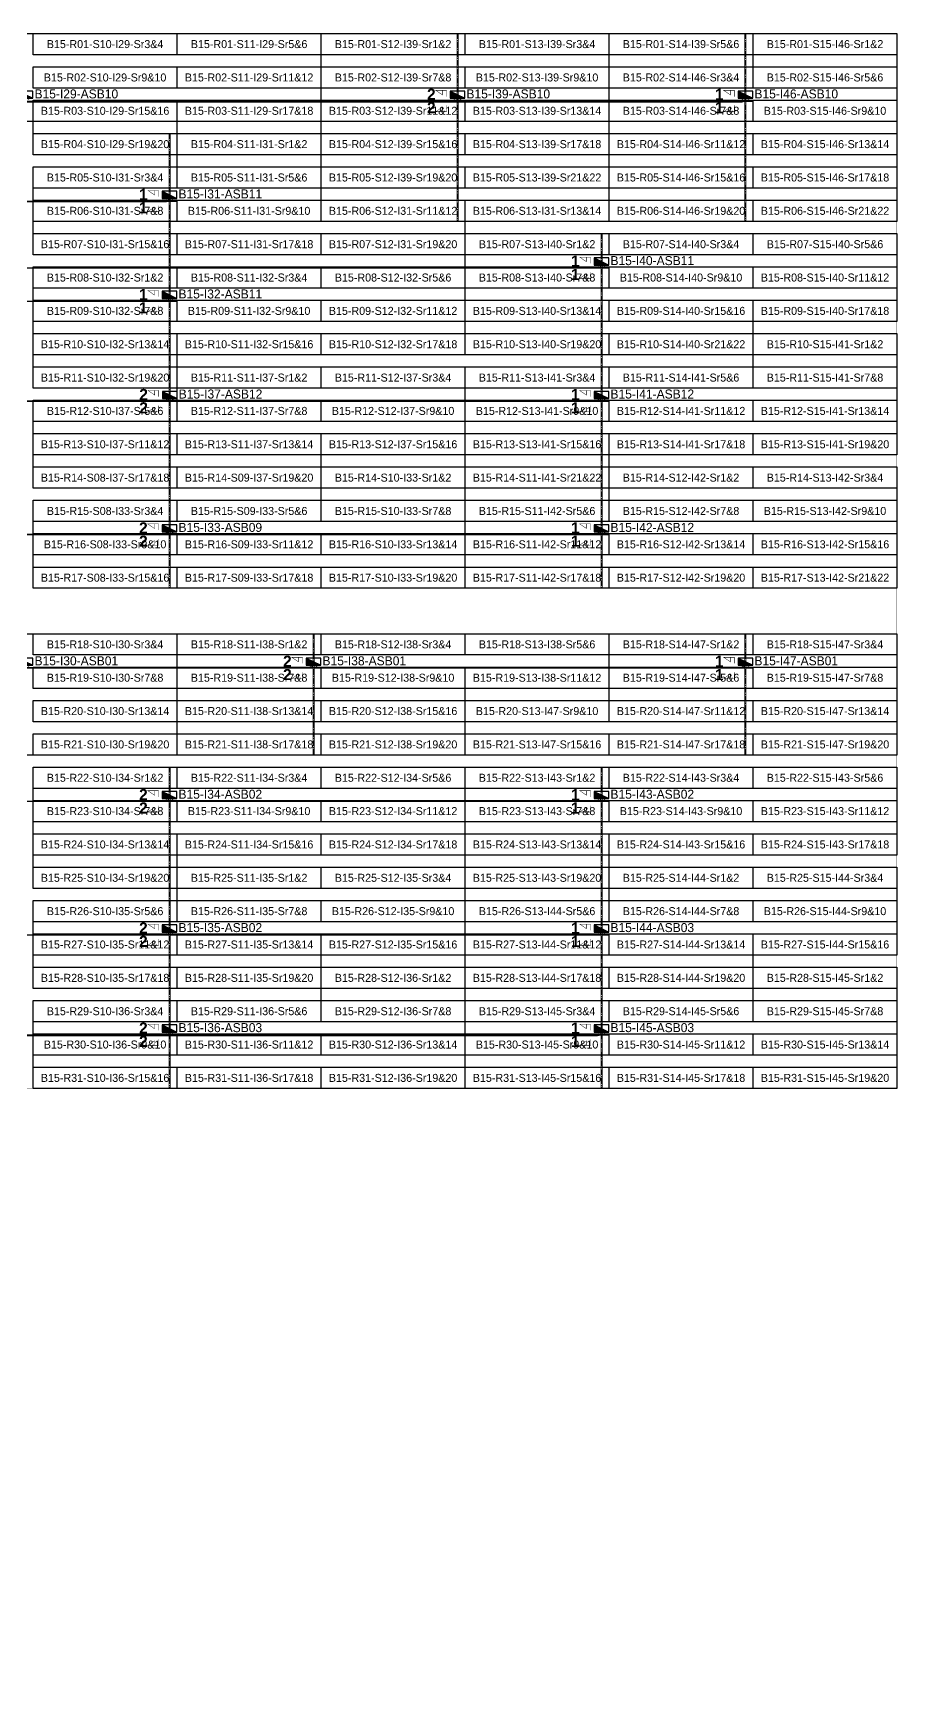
# Model space of a CAD drawing. Header units: metres. Extents: x 531263 to 531754, y 2674954 to 2675327.
# Drawn here: x 531559.8 to 531754.1, y 2674954.3 to 2675326.7 of the extents above; entities that cross this region are included whole.
import ezdxf
from ezdxf.enums import TextEntityAlignment as Align

# ---------------------------------------------------------------- set-up
doc = ezdxf.new("R2010")
doc.units = ezdxf.units.M
doc.header["$MEASUREMENT"] = 0
doc.linetypes.add('CENTER', pattern=[2, 1.25, -0.25, 0.25, -0.25])
doc.layers.add('Boundary-12.5 MW Block', color=6, linetype='Continuous', lineweight=9)
doc.layers.add('PILE', color=1, linetype='Continuous', lineweight=15)
for name, color, linetype in [('DC Trench BL-15', 114, 'Continuous'), ('E-Inverter Grouping', 2, 'Continuous'), ('Inverter Block-15', 7, 'Continuous'), ('LT Cable(AG) INV to LT Panel BL-15', 2, 'Continuous'), ('Messenger Wire Block-14 (Master Path)', 30, 'Continuous'), ('Messenger Wire Block-14 (MW Path)', 191, 'Continuous'), ('MMS Table Block-15', 8, 'Continuous'), ('Plan Line - DC', 40, 'Continuous'), ('Section Marking BL-15', 2, 'Continuous')]:
    doc.layers.add(name, color=color, linetype=linetype)
doc.styles.add('BoldTextStyle', font='arialbd.ttf')
doc.styles.get("Standard").update_dxf_attribs({"font": 'Adani Regular.ttf'})

# ---------------------------------------------------------------- blocks, each defined once
blk = doc.blocks.new('MMS Table (32.292 x 4.788)')
at = {"color": 0}
blk.add_lwpolyline([(0, -0.002), (0, 4.786), (32.292, 4.786), (32.292, -0.002)], close=True, dxfattribs=at)
at = {"color": 7}
blk.add_attdef('ID1', text='', height=1.8, dxfattribs=at).set_placement((16.146, 2.392), align=Align.MIDDLE_CENTER)
blk = doc.blocks.new('Inverter Block')
h = blk.add_hatch(color=0)
h.dxf.hatch_style = 1
h.paths.add_polyline_path([(-1.46, 2.27), (-1.46, 0.85), (1.46, 0.85)])
at = {"color": 0}
blk.add_lwpolyline([(1.46, 2.27), (-1.46, 2.27), (-1.46, 0.85), (1.46, 0.85)], close=True, dxfattribs=at)
blk.add_lwpolyline([(-1.46, 2.27), (1.46, 0.85)], dxfattribs=at)
at = {"layer": 'PILE'}
for centre in [(-0.61, 0.85), (0.61, 0.85)]:
    blk.add_circle(centre, 0.156, dxfattribs=at)
at = {"color": 7}
blk.add_attdef('ID', (-1.46, 3.01), '', height=1.8, dxfattribs=at)

msp = doc.modelspace()

# ---------------------------------------------------------------- linework, layer by layer
at = {"layer": 'Boundary-12.5 MW Block', "const_width": 0.05}
msp.add_lwpolyline([(531268.32, 2675326.58), (531754.1, 2675326.58), (531754.1, 2675089.29), (531328.1, 2675089.29), (531328.1, 2674954.29), (531263.42, 2674954.29), (531263.42, 2675086.58), (531268.32, 2675086.58)], close=True, dxfattribs=at)
at = {"layer": 'DC Trench BL-15', "color": 40, "const_width": 0.15}
for points in [[(531655.43, 2675326.58), (531655.13, 2675326.58), (531655.13, 2675284.29), (531655.43, 2675284.29)], [(531720.21, 2675326.58), (531719.91, 2675326.58), (531719.91, 2675284.29), (531720.21, 2675284.29)], [(531590.65, 2675304.08), (531590.35, 2675304.08), (531590.35, 2675201.79), (531590.65, 2675201.79)], [(531687.82, 2675281.58), (531687.52, 2675281.58), (531687.52, 2675201.79), (531687.82, 2675201.79)], [(531623.04, 2675191.58), (531622.74, 2675191.58), (531622.74, 2675164.29), (531623.04, 2675164.29)], [(531623.04, 2675191.58), (531622.74, 2675191.58), (531622.74, 2675164.29), (531623.04, 2675164.29)], [(531720.21, 2675191.58), (531719.91, 2675191.58), (531719.91, 2675164.29), (531720.21, 2675164.29)], [(531720.21, 2675191.58), (531719.91, 2675191.58), (531719.91, 2675164.29), (531720.21, 2675164.29)], [(531590.65, 2675161.58), (531590.35, 2675161.58), (531590.35, 2675089.29), (531590.65, 2675089.29)], [(531590.65, 2675161.58), (531590.35, 2675161.58), (531590.35, 2675089.29), (531590.65, 2675089.29)], [(531687.82, 2675161.58), (531687.52, 2675161.58), (531687.52, 2675089.29), (531687.82, 2675089.29)], [(531687.82, 2675161.58), (531687.52, 2675161.58), (531687.52, 2675089.29), (531687.82, 2675089.29)]]:
    msp.add_lwpolyline(points, close=True, dxfattribs=at)
at = {"layer": 'E-Inverter Grouping', "color": 3}
for points in [[(531624.53, 2675326.58), (531624.53, 2675306.79), (531592.14, 2675306.79), (531592.14, 2675299.29), (531559.84, 2675299.29), (531559.84, 2675306.79), (531527.45, 2675306.79), (531527.45, 2675326.58)], [(531624.53, 2675289.08), (531689.31, 2675289.08), (531689.31, 2675284.29), (531656.92, 2675284.29), (531656.92, 2675276.79), (531559.84, 2675276.79), (531559.84, 2675296.58), (531592.24, 2675296.58), (531592.24, 2675304.08), (531624.53, 2675304.08)], [(531656.92, 2675254.29), (531592.14, 2675254.29), (531592.14, 2675246.79), (531559.84, 2675246.79), (531559.84, 2675274.08), (531656.92, 2675274.08)], [(531656.92, 2675231.79), (531624.53, 2675231.79), (531624.53, 2675224.29), (531559.84, 2675224.29), (531559.84, 2675244.08), (531592.24, 2675244.08), (531592.24, 2675251.58), (531656.92, 2675251.58)], [(531656.92, 2675201.79), (531559.84, 2675201.79), (531559.84, 2675221.58), (531624.63, 2675221.58), (531624.63, 2675229.08), (531656.92, 2675229.08)], [(531592.14, 2675164.29), (531495.06, 2675164.29), (531495.06, 2675176.58), (531527.45, 2675176.58), (531527.45, 2675191.58), (531592.14, 2675191.58)], [(531689.31, 2675191.58), (531689.31, 2675179.29), (531656.92, 2675179.29), (531656.92, 2675164.29), (531592.24, 2675164.29), (531592.24, 2675191.58)], [(531754.1, 2675164.29), (531657.02, 2675164.29), (531657.02, 2675176.58), (531689.41, 2675176.58), (531689.41, 2675191.58), (531754.1, 2675191.58)], [(531656.92, 2675161.58), (531656.92, 2675141.79), (531592.14, 2675141.79), (531592.14, 2675134.29), (531559.84, 2675134.29), (531559.84, 2675161.58)], [(531754.1, 2675161.58), (531754.1, 2675141.79), (531689.31, 2675141.79), (531689.31, 2675134.29), (531657.02, 2675134.29), (531657.02, 2675161.58)], [(531656.92, 2675139.08), (531656.92, 2675119.29), (531624.53, 2675119.29), (531624.53, 2675111.79), (531559.84, 2675111.79), (531559.84, 2675131.58), (531592.24, 2675131.58), (531592.24, 2675139.08)], [(531754.1, 2675139.08), (531754.1, 2675119.29), (531721.7, 2675119.29), (531721.7, 2675111.79), (531657.02, 2675111.79), (531657.02, 2675131.58), (531689.41, 2675131.58), (531689.41, 2675139.08)], [(531656.92, 2675089.29), (531559.84, 2675089.29), (531559.84, 2675109.08), (531624.63, 2675109.08), (531624.63, 2675116.58), (531656.92, 2675116.58)], [(531754.1, 2675089.29), (531657.02, 2675089.29), (531657.02, 2675109.08), (531721.8, 2675109.08), (531721.8, 2675116.58), (531754.1, 2675116.58)]]:
    msp.add_lwpolyline(points, close=True, dxfattribs=at)
at = {"layer": 'E-Inverter Grouping'}
for points in [[(531721.7, 2675326.58), (531721.7, 2675321.79), (531689.31, 2675321.79), (531689.31, 2675291.79), (531624.63, 2675291.79), (531624.63, 2675326.58)], [(531754.1, 2675284.29), (531689.41, 2675284.29), (531689.41, 2675319.08), (531721.8, 2675319.08), (531721.8, 2675326.58), (531754.1, 2675326.58)], [(531754.1, 2675281.58), (531754.1, 2675261.79), (531721.7, 2675261.79), (531721.7, 2675254.29), (531657.02, 2675254.29), (531657.02, 2675281.58)], [(531721.8, 2675251.58), (531721.8, 2675259.08), (531754.1, 2675259.08), (531754.1, 2675231.79), (531689.31, 2675231.79), (531689.31, 2675224.29), (531657.02, 2675224.29), (531657.02, 2675251.58)], [(531754.1, 2675201.79), (531657.02, 2675201.79), (531657.02, 2675221.58), (531689.41, 2675221.58), (531689.41, 2675229.08), (531754.1, 2675229.08)]]:
    msp.add_lwpolyline(points, close=True, dxfattribs=at)
at = {"layer": 'LT Cable(AG) INV to LT Panel BL-15', "color": 5}
for points in [[(531490.75, 2675217.41), (531487.29, 2675217.41, -0.414214), (531486.39, 2675218.31), (531486.39, 2675221.4, 0.214019), (531486.09, 2675222.07), (531479.37, 2675228.05, -0.214019), (531479.07, 2675228.72), (531479.07, 2675230.36, -0.0289), (531479.08, 2675230.46), (531479.13, 2675230.94, 0.028904), (531479.14, 2675231.04), (531479.14, 2675310.33, -0.414218), (531480.04, 2675311.23), (531654.38, 2675311.23, 0.414214), (531655.28, 2675312.13), (531655.28, 2675312.69)], [(531490.75, 2675217.44), (531487.31, 2675217.44, -0.414214), (531486.41, 2675218.34), (531486.41, 2675221.41, 0.214019), (531486.11, 2675222.08), (531479.4, 2675228.06, -0.214019), (531479.1, 2675228.73), (531479.1, 2675230.35, -0.0289), (531479.1, 2675230.46), (531479.16, 2675230.94, 0.028904), (531479.16, 2675231.04), (531479.16, 2675310.3, -0.414218), (531480.06, 2675311.2), (531719.16, 2675311.2, 0.414214), (531720.06, 2675312.1), (531720.06, 2675312.69)], [(531488.81, 2675217.34), (531487.21, 2675217.34, -0.414214), (531486.31, 2675218.24), (531486.31, 2675221.37, 0.214019), (531486.01, 2675222.04), (531479.3, 2675228.02, -0.214019), (531479, 2675228.69), (531479, 2675230.36, -0.0289), (531479, 2675230.46), (531479.06, 2675230.94, 0.028904), (531479.06, 2675231.05), (531479.06, 2675287.9, -0.414218), (531479.96, 2675288.8), (531589.6, 2675288.8, 0.414214), (531590.5, 2675289.7), (531590.5, 2675290.19)], [(531488.81, 2675217.29), (531487.16, 2675217.29, -0.414214), (531486.26, 2675218.19), (531486.26, 2675221.34, 0.214019), (531485.96, 2675222.02), (531479.25, 2675227.99, -0.214019), (531478.95, 2675228.67), (531478.95, 2675230.36, -0.0289), (531478.95, 2675230.47), (531479.01, 2675230.95, 0.028904), (531479.01, 2675231.05), (531479.01, 2675272.95, -0.414218), (531479.91, 2675273.85), (531686.77, 2675273.85, 0.414214), (531687.67, 2675274.75), (531687.67, 2675275.19)], [(531488.81, 2675217.26), (531487.14, 2675217.26, -0.414214), (531486.24, 2675218.16), (531486.24, 2675221.33, 0.214019), (531485.94, 2675222), (531479.22, 2675227.98, -0.214019), (531478.92, 2675228.65), (531478.92, 2675230.36, -0.0289), (531478.93, 2675230.47), (531478.98, 2675230.95, 0.028904), (531478.99, 2675231.05), (531478.99, 2675265.48, -0.414218), (531479.89, 2675266.38), (531589.6, 2675266.38, 0.414214), (531590.5, 2675267.28), (531590.5, 2675267.69)], [(531486.74, 2675217.25, -0.309777), (531486.16, 2675218.09), (531486.16, 2675221.3, 0.214019), (531485.86, 2675221.97), (531479.15, 2675227.95, -0.214019), (531478.85, 2675228.62), (531478.85, 2675230.37, -0.0289), (531478.85, 2675230.47), (531478.91, 2675230.95, 0.028904), (531478.91, 2675231.06), (531478.91, 2675243.05, -0.414218), (531479.81, 2675243.95), (531589.65, 2675243.95, 0.414214), (531590.55, 2675244.85), (531590.55, 2675245.19)], [(531486.74, 2675217.28, -0.301586), (531486.19, 2675218.11), (531486.19, 2675221.31, 0.214019), (531485.89, 2675221.98), (531479.17, 2675227.96, -0.214019), (531478.87, 2675228.63), (531478.87, 2675230.37, -0.0289), (531478.88, 2675230.47), (531478.93, 2675230.95, 0.028904), (531478.94, 2675231.05), (531478.94, 2675243.03, -0.414218), (531479.84, 2675243.93), (531686.77, 2675243.93, 0.414214), (531687.67, 2675244.83), (531687.67, 2675245.19)], [(531486.74, 2675217.22, -0.317911), (531486.14, 2675218.06), (531486.14, 2675221.29, 0.214019), (531485.84, 2675221.96), (531479.12, 2675227.94, -0.214019), (531478.82, 2675228.61), (531478.82, 2675230.37, -0.0289), (531478.83, 2675230.47), (531478.88, 2675230.95, 0.028904), (531478.89, 2675231.06), (531478.89, 2675235.58, -0.414218), (531479.79, 2675236.48), (531542.8, 2675236.48, -0.414214), (531543.7, 2675235.58), (531543.7, 2675214.88, 0.414214), (531544.6, 2675213.98), (531686.77, 2675213.98, 0.414214), (531687.67, 2675214.88), (531687.67, 2675215.19)], [(531485.72, 2675214.77), (531484.1, 2675214.77, 0.078431), (531483.82, 2675214.72), (531482.95, 2675214.44, -0.078431), (531482.68, 2675214.4), (531479.54, 2675214.4, 0.414487), (531478.64, 2675213.5), (531478.66, 2675192.82, 0.083496), (531478.71, 2675192.53), (531478.81, 2675192.24, -0.083731), (531478.86, 2675191.94), (531478.86, 2675102.15, 0.414214), (531479.76, 2675101.25), (531686.77, 2675101.25, 0.414214), (531687.67, 2675102.15), (531687.67, 2675102.69)], [(531485.72, 2675214.74), (531484.11, 2675214.74, 0.078431), (531483.83, 2675214.7), (531482.96, 2675214.42, -0.078431), (531482.68, 2675214.37), (531479.56, 2675214.37, 0.414487), (531478.66, 2675213.47), (531478.68, 2675192.82, 0.083496), (531478.73, 2675192.53), (531478.83, 2675192.24, -0.083731), (531478.88, 2675191.95), (531478.88, 2675102.18, 0.414214), (531479.78, 2675101.28), (531589.6, 2675101.28, 0.414214), (531590.5, 2675102.18), (531590.5, 2675102.69)], [(531485.72, 2675214.69), (531484.11, 2675214.69, 0.078431), (531483.84, 2675214.65), (531482.97, 2675214.37, -0.078431), (531482.69, 2675214.32), (531479.61, 2675214.32, 0.414487), (531478.71, 2675213.42), (531478.73, 2675192.83, 0.083496), (531478.78, 2675192.54), (531478.88, 2675192.25, -0.083731), (531478.93, 2675191.95), (531478.93, 2675124.73, 0.414214), (531479.83, 2675123.83), (531686.77, 2675123.83, 0.414214), (531687.67, 2675124.73), (531687.67, 2675125.19)], [(531487.71, 2675214.67), (531484.12, 2675214.67, 0.078431), (531483.84, 2675214.62), (531482.97, 2675214.34, -0.078431), (531482.69, 2675214.3), (531479.64, 2675214.3, 0.414487), (531478.74, 2675213.4), (531478.76, 2675192.84, 0.083496), (531478.81, 2675192.54), (531478.91, 2675192.25, -0.083731), (531478.96, 2675191.96), (531478.96, 2675124.75, 0.414214), (531479.86, 2675123.85), (531589.6, 2675123.85, 0.414214), (531590.5, 2675124.75), (531590.5, 2675125.19)], [(531487.71, 2675214.62), (531484.13, 2675214.62, 0.078431), (531483.85, 2675214.57), (531482.98, 2675214.29, -0.078431), (531482.7, 2675214.25), (531479.69, 2675214.25, 0.414487), (531478.79, 2675213.35), (531478.81, 2675192.85, 0.083496), (531478.86, 2675192.55), (531478.96, 2675192.26, -0.083731), (531479.01, 2675191.97), (531479.01, 2675154.8, 0.414214), (531479.91, 2675153.9), (531686.77, 2675153.9, 0.414214), (531687.67, 2675154.8), (531687.67, 2675155.19)], [(531487.71, 2675214.59), (531484.13, 2675214.59, 0.078431), (531483.85, 2675214.55), (531482.98, 2675214.27, -0.078431), (531482.7, 2675214.22), (531479.71, 2675214.22, 0.414487), (531478.81, 2675213.32), (531478.83, 2675192.85, 0.083496), (531478.88, 2675192.56), (531478.98, 2675192.27, -0.083731), (531479.03, 2675191.97), (531479.03, 2675154.83, 0.414214), (531479.93, 2675153.93), (531589.6, 2675153.93, 0.414214), (531590.5, 2675154.83), (531590.5, 2675155.19)], [(531489.86, 2675214.54), (531484.14, 2675214.54, 0.078431), (531483.86, 2675214.5), (531482.99, 2675214.22, -0.078431), (531482.71, 2675214.17), (531479.76, 2675214.17, 0.414487), (531478.86, 2675213.27), (531478.88, 2675192.86, 0.083496), (531478.93, 2675192.56), (531479.03, 2675192.27, -0.083731), (531479.08, 2675191.98), (531479.08, 2675184.88, 0.414214), (531479.98, 2675183.98), (531719.16, 2675183.98, 0.414214), (531720.06, 2675184.88), (531720.06, 2675185.19)], [(531489.86, 2675214.52), (531484.14, 2675214.52, 0.078431), (531483.86, 2675214.47), (531482.99, 2675214.19, -0.078431), (531482.72, 2675214.15), (531479.79, 2675214.15, 0.414487), (531478.89, 2675213.25), (531478.91, 2675192.86, 0.083496), (531478.96, 2675192.57), (531479.06, 2675192.28, -0.083731), (531479.11, 2675191.98), (531479.11, 2675184.9, 0.414214), (531480.01, 2675184), (531621.99, 2675184, 0.414214), (531622.89, 2675184.9), (531622.89, 2675185.19)]]:
    msp.add_lwpolyline(points, format="xyb", dxfattribs=at)
at = {"layer": 'LT Cable(AG) INV to LT Panel BL-15'}
msp.add_lwpolyline([(531485.41, 2675216.85), (531486.01, 2675218.03, 0.118928), (531486.11, 2675218.44), (531486.11, 2675221.28, 0.214019), (531485.81, 2675221.95), (531479.1, 2675227.93, -0.214019), (531478.8, 2675228.6), (531478.8, 2675230.37, -0.0289), (531478.8, 2675230.48), (531478.86, 2675230.95, 0.028904), (531478.86, 2675231.06), (531478.86, 2675235.6, -0.414218), (531479.76, 2675236.5), (531542.82, 2675236.5, -0.414214), (531543.72, 2675235.6), (531543.72, 2675214.9, 0.414214), (531544.62, 2675214), (531589.6, 2675214, 0.414214), (531590.5, 2675214.9), (531590.5, 2675215.19)], format="xyb", dxfattribs=at)
at = {"layer": 'Messenger Wire Block-14 (Master Path)'}
for points in [[(531478.99, 2675311.38), (531721.7, 2675311.38)], [(531478.99, 2675288.88), (531592.14, 2675288.88)], [(531478.99, 2675273.88), (531689.31, 2675273.88)], [(531478.99, 2675266.38), (531592.14, 2675266.38)], [(531478.99, 2675243.88), (531689.31, 2675243.88)], [(531543.6, 2675213.88), (531689.31, 2675213.88)], [(531478.98, 2675183.88), (531721.7, 2675183.88)], [(531478.98, 2675153.88), (531689.31, 2675153.88)], [(531478.98, 2675123.88), (531689.31, 2675123.88)], [(531478.98, 2675101.38), (531689.31, 2675101.38)]]:
    msp.add_lwpolyline(points, dxfattribs=at)
at = {"layer": 'Messenger Wire Block-14 (MW Path)', "const_width": 0.1}
for points in [[(531478.99, 2675311.38), (531721.7, 2675311.38)], [(531478.99, 2675288.88), (531592.14, 2675288.88)], [(531478.99, 2675273.88), (531689.31, 2675273.88)], [(531478.99, 2675266.38), (531592.14, 2675266.38)], [(531478.99, 2675243.88), (531689.31, 2675243.88)], [(531543.6, 2675213.88), (531689.31, 2675213.88)], [(531478.98, 2675183.88), (531721.7, 2675183.88)], [(531478.98, 2675153.88), (531689.31, 2675153.88)], [(531478.98, 2675123.88), (531689.31, 2675123.88)], [(531478.98, 2675101.38), (531689.31, 2675101.38)]]:
    msp.add_lwpolyline(points, dxfattribs=at)
at = {"layer": 'Plan Line - DC', "color": 6, "linetype": 'CENTER'}
for points in [[(531655.28, 2675326.58), (531655.28, 2675284.29)], [(531720.06, 2675326.58), (531720.06, 2675284.29)], [(531590.5, 2675304.08), (531590.5, 2675201.79)], [(531687.67, 2675281.58), (531687.67, 2675201.79)], [(531622.89, 2675191.58), (531622.89, 2675164.29)], [(531720.06, 2675191.58), (531720.06, 2675164.29)], [(531590.5, 2675161.58), (531590.5, 2675089.29)], [(531687.67, 2675161.58), (531687.67, 2675089.29)]]:
    msp.add_lwpolyline(points, dxfattribs=at)
at = {"layer": 'Section Marking BL-15', "color": 94, "lineweight": 35, "true_color": 0x00a500, "const_width": 0.1}
for points in [[(531652.78, 2675312.38), (531652.78, 2675313.77), (531650.38, 2675313.77), (531651.86, 2675312.76), (531651.86, 2675313.77)], [(531717.56, 2675312.38), (531717.56, 2675313.77), (531715.16, 2675313.77), (531716.64, 2675312.76), (531716.64, 2675313.77)], [(531652.78, 2675310.38), (531652.78, 2675308.99), (531650.38, 2675308.99), (531651.86, 2675310), (531651.86, 2675308.99)], [(531717.56, 2675310.38), (531717.56, 2675308.99), (531715.16, 2675308.99), (531716.64, 2675310), (531716.64, 2675308.99)], [(531588, 2675289.88), (531588, 2675291.27), (531585.6, 2675291.27), (531587.08, 2675290.26), (531587.08, 2675291.27)], [(531588, 2675287.88), (531588, 2675286.49), (531585.6, 2675286.49), (531587.08, 2675287.5), (531587.08, 2675286.49)], [(531685.17, 2675274.88), (531685.17, 2675276.27), (531682.77, 2675276.27), (531684.25, 2675275.26), (531684.25, 2675276.27)], [(531685.17, 2675272.88), (531685.17, 2675271.49), (531682.77, 2675271.49), (531684.25, 2675272.5), (531684.25, 2675271.49)], [(531588, 2675267.38), (531588, 2675268.77), (531585.6, 2675268.77), (531587.08, 2675267.76), (531587.08, 2675268.77)], [(531588, 2675265.38), (531588, 2675263.99), (531585.6, 2675263.99), (531587.08, 2675265), (531587.08, 2675263.99)], [(531588.05, 2675244.88), (531588.05, 2675246.27), (531585.65, 2675246.27), (531587.13, 2675245.26), (531587.13, 2675246.27)], [(531588.05, 2675242.88), (531588.05, 2675241.49), (531585.65, 2675241.49), (531587.13, 2675242.5), (531587.13, 2675241.49)], [(531685.17, 2675244.88), (531685.17, 2675246.27), (531682.77, 2675246.27), (531684.25, 2675245.26), (531684.25, 2675246.27)], [(531685.17, 2675242.88), (531685.17, 2675241.49), (531682.77, 2675241.49), (531684.25, 2675242.5), (531684.25, 2675241.49)], [(531588, 2675214.88), (531588, 2675216.27), (531585.6, 2675216.27), (531587.08, 2675215.26), (531587.08, 2675216.27)], [(531588, 2675212.88), (531588, 2675211.49), (531585.6, 2675211.49), (531587.08, 2675212.5), (531587.08, 2675211.49)], [(531685.17, 2675214.88), (531685.17, 2675216.27), (531682.77, 2675216.27), (531684.25, 2675215.26), (531684.25, 2675216.27)], [(531685.17, 2675212.88), (531685.17, 2675211.49), (531682.77, 2675211.49), (531684.25, 2675212.5), (531684.25, 2675211.49)], [(531620.39, 2675184.88), (531620.39, 2675186.27), (531617.99, 2675186.27), (531619.47, 2675185.26), (531619.47, 2675186.27)], [(531717.56, 2675184.88), (531717.56, 2675186.27), (531715.16, 2675186.27), (531716.64, 2675185.26), (531716.64, 2675186.27)], [(531620.39, 2675182.88), (531620.39, 2675181.49), (531617.99, 2675181.49), (531619.47, 2675182.5), (531619.47, 2675181.49)], [(531717.56, 2675182.88), (531717.56, 2675181.49), (531715.16, 2675181.49), (531716.64, 2675182.5), (531716.64, 2675181.49)], [(531588, 2675154.88), (531588, 2675156.27), (531585.6, 2675156.27), (531587.08, 2675155.26), (531587.08, 2675156.27)], [(531685.17, 2675154.88), (531685.17, 2675156.27), (531682.77, 2675156.27), (531684.25, 2675155.26), (531684.25, 2675156.27)], [(531588, 2675152.88), (531588, 2675151.49), (531585.6, 2675151.49), (531587.08, 2675152.5), (531587.08, 2675151.49)], [(531685.17, 2675152.88), (531685.17, 2675151.49), (531682.77, 2675151.49), (531684.25, 2675152.5), (531684.25, 2675151.49)], [(531588, 2675124.88), (531588, 2675126.27), (531585.6, 2675126.27), (531587.08, 2675125.26), (531587.08, 2675126.27)], [(531685.17, 2675124.88), (531685.17, 2675126.27), (531682.77, 2675126.27), (531684.25, 2675125.26), (531684.25, 2675126.27)], [(531588, 2675122.88), (531588, 2675121.49), (531585.6, 2675121.49), (531587.08, 2675122.5), (531587.08, 2675121.49)], [(531685.17, 2675122.88), (531685.17, 2675121.49), (531682.77, 2675121.49), (531684.25, 2675122.5), (531684.25, 2675121.49)], [(531588, 2675102.38), (531588, 2675103.77), (531585.6, 2675103.77), (531587.08, 2675102.76), (531587.08, 2675103.77)], [(531685.17, 2675102.38), (531685.17, 2675103.77), (531682.77, 2675103.77), (531684.25, 2675102.76), (531684.25, 2675103.77)], [(531588, 2675100.38), (531588, 2675098.99), (531585.6, 2675098.99), (531587.08, 2675100), (531587.08, 2675098.99)], [(531685.17, 2675100.38), (531685.17, 2675098.99), (531682.77, 2675098.99), (531684.25, 2675100), (531684.25, 2675098.99)]]:
    msp.add_lwpolyline(points, dxfattribs=at)

# ---------------------------------------------------------------- block references
at = {"layer": 'Inverter Block-15'}
ref = msp.add_blockref('Inverter Block', (531558.1, 2675311.03), dxfattribs=dict(at, xscale=1.124999999976148, yscale=1.124999999976148, zscale=1.124999999976148))
ref.add_attrib('ID', 'B15-I29-ASB10', (531560.11, 2675311.97), dxfattribs={"layer": '0', "color": 7, "height": 2.025})
ref = msp.add_blockref('Inverter Block', (531655.28, 2675311.03), dxfattribs=dict(at, xscale=1.124999999976148, yscale=1.124999999976148, zscale=1.124999999976148))
ref.add_attrib('ID', 'B15-I39-ASB10', (531657.28, 2675311.97), dxfattribs={"layer": '0', "color": 7, "height": 2.025})
ref = msp.add_blockref('Inverter Block', (531720.06, 2675311.03), dxfattribs=dict(at, xscale=1.124999999976148, yscale=1.124999999976148, zscale=1.124999999976148))
ref.add_attrib('ID', 'B15-I46-ASB10', (531722.07, 2675311.97), dxfattribs={"layer": '0', "color": 7, "height": 2.025})
ref = msp.add_blockref('Inverter Block', (531590.5, 2675288.53), dxfattribs=dict(at, xscale=1.124999999976148, yscale=1.124999999976148, zscale=1.124999999976148))
ref.add_attrib('ID', 'B15-I31-ASB11', (531592.5, 2675289.47), dxfattribs={"layer": '0', "color": 7, "height": 2.025})
ref = msp.add_blockref('Inverter Block', (531687.67, 2675273.53), dxfattribs=dict(at, xscale=1.124999999976148, yscale=1.124999999976148, zscale=1.124999999976148))
ref.add_attrib('ID', 'B15-I40-ASB11', (531689.68, 2675274.47), dxfattribs={"layer": '0', "color": 7, "height": 2.025})
ref = msp.add_blockref('Inverter Block', (531590.5, 2675266.03), dxfattribs=dict(at, xscale=1.124999999976148, yscale=1.124999999976148, zscale=1.124999999976148))
ref.add_attrib('ID', 'B15-I32-ASB11', (531592.5, 2675266.97), dxfattribs={"layer": '0', "color": 7, "height": 2.025})
ref = msp.add_blockref('Inverter Block', (531590.55, 2675243.53), dxfattribs=dict(at, xscale=1.124999999976148, yscale=1.124999999976148, zscale=1.124999999976148))
ref.add_attrib('ID', 'B15-I37-ASB12', (531592.55, 2675244.47), dxfattribs={"layer": '0', "color": 7, "height": 2.025})
ref = msp.add_blockref('Inverter Block', (531687.67, 2675243.53), dxfattribs=dict(at, xscale=1.124999999976148, yscale=1.124999999976148, zscale=1.124999999976148))
ref.add_attrib('ID', 'B15-I41-ASB12', (531689.68, 2675244.47), dxfattribs={"layer": '0', "color": 7, "height": 2.025})
ref = msp.add_blockref('Inverter Block', (531590.5, 2675213.53), dxfattribs=dict(at, xscale=1.124999999976148, yscale=1.124999999976148, zscale=1.124999999976148))
ref.add_attrib('ID', 'B15-I33-ASB09', (531592.5, 2675214.47), dxfattribs={"layer": '0', "color": 7, "height": 2.025})
ref = msp.add_blockref('Inverter Block', (531687.67, 2675213.53), dxfattribs=dict(at, xscale=1.124999999976148, yscale=1.124999999976148, zscale=1.124999999976148))
ref.add_attrib('ID', 'B15-I42-ASB12', (531689.68, 2675214.47), dxfattribs={"layer": '0', "color": 7, "height": 2.025})
ref = msp.add_blockref('Inverter Block', (531558.1, 2675183.53), dxfattribs=dict(at, xscale=1.124999999976148, yscale=1.124999999976148, zscale=1.124999999976148))
ref.add_attrib('ID', 'B15-I30-ASB01', (531560.11, 2675184.47), dxfattribs={"layer": '0', "color": 7, "height": 2.025})
ref = msp.add_blockref('Inverter Block', (531622.89, 2675183.53), dxfattribs=dict(at, xscale=1.124999999976148, yscale=1.124999999976148, zscale=1.124999999976148))
ref.add_attrib('ID', 'B15-I38-ASB01', (531624.89, 2675184.47), dxfattribs={"layer": '0', "color": 7, "height": 2.025})
ref = msp.add_blockref('Inverter Block', (531720.06, 2675183.53), dxfattribs=dict(at, xscale=1.124999999976148, yscale=1.124999999976148, zscale=1.124999999976148))
ref.add_attrib('ID', 'B15-I47-ASB01', (531722.07, 2675184.47), dxfattribs={"layer": '0', "color": 7, "height": 2.025})
ref = msp.add_blockref('Inverter Block', (531590.5, 2675153.53), dxfattribs=dict(at, xscale=1.124999999976148, yscale=1.124999999976148, zscale=1.124999999976148))
ref.add_attrib('ID', 'B15-I34-ASB02', (531592.5, 2675154.47), dxfattribs={"layer": '0', "color": 7, "height": 2.025})
ref = msp.add_blockref('Inverter Block', (531687.67, 2675153.53), dxfattribs=dict(at, xscale=1.124999999976148, yscale=1.124999999976148, zscale=1.124999999976148))
ref.add_attrib('ID', 'B15-I43-ASB02', (531689.68, 2675154.47), dxfattribs={"layer": '0', "color": 7, "height": 2.025})
ref = msp.add_blockref('Inverter Block', (531590.5, 2675123.53), dxfattribs=dict(at, xscale=1.124999999976148, yscale=1.124999999976148, zscale=1.124999999976148))
ref.add_attrib('ID', 'B15-I35-ASB02', (531592.5, 2675124.47), dxfattribs={"layer": '0', "color": 7, "height": 2.025})
ref = msp.add_blockref('Inverter Block', (531687.67, 2675123.53), dxfattribs=dict(at, xscale=1.124999999976148, yscale=1.124999999976148, zscale=1.124999999976148))
ref.add_attrib('ID', 'B15-I44-ASB03', (531689.68, 2675124.47), dxfattribs={"layer": '0', "color": 7, "height": 2.025})
ref = msp.add_blockref('Inverter Block', (531590.5, 2675101.03), dxfattribs=dict(at, xscale=1.124999999976148, yscale=1.124999999976148, zscale=1.124999999976148))
ref.add_attrib('ID', 'B15-I36-ASB03', (531592.5, 2675101.97), dxfattribs={"layer": '0', "color": 7, "height": 2.025})
ref = msp.add_blockref('Inverter Block', (531687.67, 2675101.03), dxfattribs=dict(at, xscale=1.124999999976148, yscale=1.124999999976148, zscale=1.124999999976148))
ref.add_attrib('ID', 'B15-I45-ASB03', (531689.68, 2675101.97), dxfattribs={"layer": '0', "color": 7, "height": 2.025})
at = {"layer": 'MMS Table Block-15'}
for p, values in [((531559.84, 2675321.79), {'ID1': 'B15-R01-S10-I29-Sr3&4'}), ((531592.24, 2675321.79), {'ID1': 'B15-R01-S11-I29-Sr5&6'}), ((531624.63, 2675321.79), {'ID1': 'B15-R01-S12-I39-Sr1&2'}), ((531657.02, 2675321.79), {'ID1': 'B15-R01-S13-I39-Sr3&4'}), ((531689.41, 2675321.79), {'ID1': 'B15-R01-S14-I39-Sr5&6'}), ((531721.8, 2675321.79), {'ID1': 'B15-R01-S15-I46-Sr1&2'}), ((531559.84, 2675314.29), {'ID1': 'B15-R02-S10-I29-Sr9&10'}), ((531592.24, 2675314.29), {'ID1': 'B15-R02-S11-I29-Sr11&12'}), ((531624.63, 2675314.29), {'ID1': 'B15-R02-S12-I39-Sr7&8'}), ((531657.02, 2675314.29), {'ID1': 'B15-R02-S13-I39-Sr9&10'}), ((531689.41, 2675314.29), {'ID1': 'B15-R02-S14-I46-Sr3&4'}), ((531721.8, 2675314.29), {'ID1': 'B15-R02-S15-I46-Sr5&6'}), ((531559.84, 2675306.79), {'ID1': 'B15-R03-S10-I29-Sr15&16'}), ((531592.24, 2675306.79), {'ID1': 'B15-R03-S11-I29-Sr17&18'}), ((531624.63, 2675306.79), {'ID1': 'B15-R03-S12-I39-Sr11&12'}), ((531657.02, 2675306.79), {'ID1': 'B15-R03-S13-I39-Sr13&14'}), ((531689.41, 2675306.79), {'ID1': 'B15-R03-S14-I46-Sr7&8'}), ((531721.8, 2675306.79), {'ID1': 'B15-R03-S15-I46-Sr9&10'}), ((531559.84, 2675299.29), {'ID1': 'B15-R04-S10-I29-Sr19&20'}), ((531592.24, 2675299.29), {'ID1': 'B15-R04-S11-I31-Sr1&2'}), ((531624.63, 2675299.29), {'ID1': 'B15-R04-S12-I39-Sr15&16'}), ((531657.02, 2675299.29), {'ID1': 'B15-R04-S13-I39-Sr17&18'}), ((531689.41, 2675299.29), {'ID1': 'B15-R04-S14-I46-Sr11&12'}), ((531721.8, 2675299.29), {'ID1': 'B15-R04-S15-I46-Sr13&14'}), ((531559.84, 2675291.79), {'ID1': 'B15-R05-S10-I31-Sr3&4'}), ((531592.24, 2675291.79), {'ID1': 'B15-R05-S11-I31-Sr5&6'}), ((531624.63, 2675291.79), {'ID1': 'B15-R05-S12-I39-Sr19&20'}), ((531657.02, 2675291.79), {'ID1': 'B15-R05-S13-I39-Sr21&22'}), ((531689.41, 2675291.79), {'ID1': 'B15-R05-S14-I46-Sr15&16'}), ((531721.8, 2675291.79), {'ID1': 'B15-R05-S15-I46-Sr17&18'}), ((531559.84, 2675284.29), {'ID1': 'B15-R06-S10-I31-Sr7&8'}), ((531592.24, 2675284.29), {'ID1': 'B15-R06-S11-I31-Sr9&10'}), ((531624.63, 2675284.29), {'ID1': 'B15-R06-S12-I31-Sr11&12'}), ((531657.02, 2675284.29), {'ID1': 'B15-R06-S13-I31-Sr13&14'}), ((531689.41, 2675284.29), {'ID1': 'B15-R06-S14-I46-Sr19&20'}), ((531721.8, 2675284.29), {'ID1': 'B15-R06-S15-I46-Sr21&22'}), ((531559.84, 2675276.79), {'ID1': 'B15-R07-S10-I31-Sr15&16'}), ((531592.24, 2675276.79), {'ID1': 'B15-R07-S11-I31-Sr17&18'}), ((531624.63, 2675276.79), {'ID1': 'B15-R07-S12-I31-Sr19&20'}), ((531657.02, 2675276.79), {'ID1': 'B15-R07-S13-I40-Sr1&2'}), ((531689.41, 2675276.79), {'ID1': 'B15-R07-S14-I40-Sr3&4'}), ((531721.8, 2675276.79), {'ID1': 'B15-R07-S15-I40-Sr5&6'}), ((531559.84, 2675269.29), {'ID1': 'B15-R08-S10-I32-Sr1&2'}), ((531592.24, 2675269.29), {'ID1': 'B15-R08-S11-I32-Sr3&4'}), ((531624.63, 2675269.29), {'ID1': 'B15-R08-S12-I32-Sr5&6'}), ((531657.02, 2675269.29), {'ID1': 'B15-R08-S13-I40-Sr7&8'}), ((531689.41, 2675269.29), {'ID1': 'B15-R08-S14-I40-Sr9&10'}), ((531721.8, 2675269.29), {'ID1': 'B15-R08-S15-I40-Sr11&12'}), ((531559.84, 2675261.79), {'ID1': 'B15-R09-S10-I32-Sr7&8'}), ((531592.24, 2675261.79), {'ID1': 'B15-R09-S11-I32-Sr9&10'}), ((531624.63, 2675261.79), {'ID1': 'B15-R09-S12-I32-Sr11&12'}), ((531657.02, 2675261.79), {'ID1': 'B15-R09-S13-I40-Sr13&14'}), ((531689.41, 2675261.79), {'ID1': 'B15-R09-S14-I40-Sr15&16'}), ((531721.8, 2675261.79), {'ID1': 'B15-R09-S15-I40-Sr17&18'}), ((531559.84, 2675254.29), {'ID1': 'B15-R10-S10-I32-Sr13&14'}), ((531592.24, 2675254.29), {'ID1': 'B15-R10-S11-I32-Sr15&16'}), ((531624.63, 2675254.29), {'ID1': 'B15-R10-S12-I32-Sr17&18'}), ((531657.02, 2675254.29), {'ID1': 'B15-R10-S13-I40-Sr19&20'}), ((531689.41, 2675254.29), {'ID1': 'B15-R10-S14-I40-Sr21&22'}), ((531721.8, 2675254.29), {'ID1': 'B15-R10-S15-I41-Sr1&2'}), ((531559.84, 2675246.79), {'ID1': 'B15-R11-S10-I32-Sr19&20'}), ((531592.24, 2675246.79), {'ID1': 'B15-R11-S11-I37-Sr1&2'}), ((531624.63, 2675246.79), {'ID1': 'B15-R11-S12-I37-Sr3&4'}), ((531657.02, 2675246.79), {'ID1': 'B15-R11-S13-I41-Sr3&4'}), ((531689.41, 2675246.79), {'ID1': 'B15-R11-S14-I41-Sr5&6'}), ((531721.8, 2675246.79), {'ID1': 'B15-R11-S15-I41-Sr7&8'}), ((531559.84, 2675239.29), {'ID1': 'B15-R12-S10-I37-Sr5&6'}), ((531592.24, 2675239.29), {'ID1': 'B15-R12-S11-I37-Sr7&8'}), ((531624.63, 2675239.29), {'ID1': 'B15-R12-S12-I37-Sr9&10'}), ((531657.02, 2675239.29), {'ID1': 'B15-R12-S13-I41-Sr9&10'}), ((531689.41, 2675239.29), {'ID1': 'B15-R12-S14-I41-Sr11&12'}), ((531721.8, 2675239.29), {'ID1': 'B15-R12-S15-I41-Sr13&14'}), ((531559.84, 2675231.79), {'ID1': 'B15-R13-S10-I37-Sr11&12'}), ((531592.24, 2675231.79), {'ID1': 'B15-R13-S11-I37-Sr13&14'}), ((531624.63, 2675231.79), {'ID1': 'B15-R13-S12-I37-Sr15&16'}), ((531657.02, 2675231.79), {'ID1': 'B15-R13-S13-I41-Sr15&16'}), ((531689.41, 2675231.79), {'ID1': 'B15-R13-S14-I41-Sr17&18'}), ((531721.8, 2675231.79), {'ID1': 'B15-R13-S15-I41-Sr19&20'}), ((531559.84, 2675224.29), {'ID1': 'B15-R14-S08-I37-Sr17&18'}), ((531592.24, 2675224.29), {'ID1': 'B15-R14-S09-I37-Sr19&20'}), ((531624.63, 2675224.29), {'ID1': 'B15-R14-S10-I33-Sr1&2'}), ((531657.02, 2675224.29), {'ID1': 'B15-R14-S11-I41-Sr21&22'}), ((531689.41, 2675224.29), {'ID1': 'B15-R14-S12-I42-Sr1&2'}), ((531721.8, 2675224.29), {'ID1': 'B15-R14-S13-I42-Sr3&4'}), ((531559.84, 2675216.79), {'ID1': 'B15-R15-S08-I33-Sr3&4'}), ((531592.24, 2675216.79), {'ID1': 'B15-R15-S09-I33-Sr5&6'}), ((531624.63, 2675216.79), {'ID1': 'B15-R15-S10-I33-Sr7&8'}), ((531657.02, 2675216.79), {'ID1': 'B15-R15-S11-I42-Sr5&6'}), ((531689.41, 2675216.79), {'ID1': 'B15-R15-S12-I42-Sr7&8'}), ((531721.8, 2675216.79), {'ID1': 'B15-R15-S13-I42-Sr9&10'}), ((531559.84, 2675209.29), {'ID1': 'B15-R16-S08-I33-Sr9&10'}), ((531592.24, 2675209.29), {'ID1': 'B15-R16-S09-I33-Sr11&12'}), ((531624.63, 2675209.29), {'ID1': 'B15-R16-S10-I33-Sr13&14'}), ((531657.02, 2675209.29), {'ID1': 'B15-R16-S11-I42-Sr11&12'}), ((531689.41, 2675209.29), {'ID1': 'B15-R16-S12-I42-Sr13&14'}), ((531721.8, 2675209.29), {'ID1': 'B15-R16-S13-I42-Sr15&16'}), ((531559.84, 2675201.79), {'ID1': 'B15-R17-S08-I33-Sr15&16'}), ((531592.24, 2675201.79), {'ID1': 'B15-R17-S09-I33-Sr17&18'}), ((531624.63, 2675201.79), {'ID1': 'B15-R17-S10-I33-Sr19&20'}), ((531657.02, 2675201.79), {'ID1': 'B15-R17-S11-I42-Sr17&18'}), ((531689.41, 2675201.79), {'ID1': 'B15-R17-S12-I42-Sr19&20'}), ((531721.8, 2675201.79), {'ID1': 'B15-R17-S13-I42-Sr21&22'}), ((531559.84, 2675186.79), {'ID1': 'B15-R18-S10-I30-Sr3&4'}), ((531592.24, 2675186.79), {'ID1': 'B15-R18-S11-I38-Sr1&2'}), ((531624.63, 2675186.79), {'ID1': 'B15-R18-S12-I38-Sr3&4'}), ((531657.02, 2675186.79), {'ID1': 'B15-R18-S13-I38-Sr5&6'}), ((531689.41, 2675186.79), {'ID1': 'B15-R18-S14-I47-Sr1&2'}), ((531721.8, 2675186.79), {'ID1': 'B15-R18-S15-I47-Sr3&4'}), ((531559.84, 2675179.29), {'ID1': 'B15-R19-S10-I30-Sr7&8'}), ((531592.24, 2675179.29), {'ID1': 'B15-R19-S11-I38-Sr7&8'}), ((531624.63, 2675179.29), {'ID1': 'B15-R19-S12-I38-Sr9&10'}), ((531657.02, 2675179.29), {'ID1': 'B15-R19-S13-I38-Sr11&12'}), ((531689.41, 2675179.29), {'ID1': 'B15-R19-S14-I47-Sr5&6'}), ((531721.8, 2675179.29), {'ID1': 'B15-R19-S15-I47-Sr7&8'}), ((531559.84, 2675171.79), {'ID1': 'B15-R20-S10-I30-Sr13&14'}), ((531592.24, 2675171.79), {'ID1': 'B15-R20-S11-I38-Sr13&14'}), ((531624.63, 2675171.79), {'ID1': 'B15-R20-S12-I38-Sr15&16'}), ((531657.02, 2675171.79), {'ID1': 'B15-R20-S13-I47-Sr9&10'}), ((531689.41, 2675171.79), {'ID1': 'B15-R20-S14-I47-Sr11&12'}), ((531721.8, 2675171.79), {'ID1': 'B15-R20-S15-I47-Sr13&14'}), ((531559.84, 2675164.29), {'ID1': 'B15-R21-S10-I30-Sr19&20'}), ((531592.24, 2675164.29), {'ID1': 'B15-R21-S11-I38-Sr17&18'}), ((531624.63, 2675164.29), {'ID1': 'B15-R21-S12-I38-Sr19&20'}), ((531657.02, 2675164.29), {'ID1': 'B15-R21-S13-I47-Sr15&16'}), ((531689.41, 2675164.29), {'ID1': 'B15-R21-S14-I47-Sr17&18'}), ((531721.8, 2675164.29), {'ID1': 'B15-R21-S15-I47-Sr19&20'}), ((531559.84, 2675156.79), {'ID1': 'B15-R22-S10-I34-Sr1&2'}), ((531592.24, 2675156.79), {'ID1': 'B15-R22-S11-I34-Sr3&4'}), ((531624.63, 2675156.79), {'ID1': 'B15-R22-S12-I34-Sr5&6'}), ((531657.02, 2675156.79), {'ID1': 'B15-R22-S13-I43-Sr1&2'}), ((531689.41, 2675156.79), {'ID1': 'B15-R22-S14-I43-Sr3&4'}), ((531721.8, 2675156.79), {'ID1': 'B15-R22-S15-I43-Sr5&6'}), ((531559.84, 2675149.29), {'ID1': 'B15-R23-S10-I34-Sr7&8'}), ((531592.24, 2675149.29), {'ID1': 'B15-R23-S11-I34-Sr9&10'}), ((531624.63, 2675149.29), {'ID1': 'B15-R23-S12-I34-Sr11&12'}), ((531657.02, 2675149.29), {'ID1': 'B15-R23-S13-I43-Sr7&8'}), ((531689.41, 2675149.29), {'ID1': 'B15-R23-S14-I43-Sr9&10'}), ((531721.8, 2675149.29), {'ID1': 'B15-R23-S15-I43-Sr11&12'}), ((531559.84, 2675141.79), {'ID1': 'B15-R24-S10-I34-Sr13&14'}), ((531592.24, 2675141.79), {'ID1': 'B15-R24-S11-I34-Sr15&16'}), ((531624.63, 2675141.79), {'ID1': 'B15-R24-S12-I34-Sr17&18'}), ((531657.02, 2675141.79), {'ID1': 'B15-R24-S13-I43-Sr13&14'}), ((531689.41, 2675141.79), {'ID1': 'B15-R24-S14-I43-Sr15&16'}), ((531721.8, 2675141.79), {'ID1': 'B15-R24-S15-I43-Sr17&18'}), ((531559.84, 2675134.29), {'ID1': 'B15-R25-S10-I34-Sr19&20'}), ((531592.24, 2675134.29), {'ID1': 'B15-R25-S11-I35-Sr1&2'}), ((531624.63, 2675134.29), {'ID1': 'B15-R25-S12-I35-Sr3&4'}), ((531657.02, 2675134.29), {'ID1': 'B15-R25-S13-I43-Sr19&20'}), ((531689.41, 2675134.29), {'ID1': 'B15-R25-S14-I44-Sr1&2'}), ((531721.8, 2675134.29), {'ID1': 'B15-R25-S15-I44-Sr3&4'}), ((531559.84, 2675126.79), {'ID1': 'B15-R26-S10-I35-Sr5&6'}), ((531592.24, 2675126.79), {'ID1': 'B15-R26-S11-I35-Sr7&8'}), ((531624.63, 2675126.79), {'ID1': 'B15-R26-S12-I35-Sr9&10'}), ((531657.02, 2675126.79), {'ID1': 'B15-R26-S13-I44-Sr5&6'}), ((531689.41, 2675126.79), {'ID1': 'B15-R26-S14-I44-Sr7&8'}), ((531721.8, 2675126.79), {'ID1': 'B15-R26-S15-I44-Sr9&10'}), ((531559.84, 2675119.29), {'ID1': 'B15-R27-S10-I35-Sr11&12'}), ((531592.24, 2675119.29), {'ID1': 'B15-R27-S11-I35-Sr13&14'}), ((531624.63, 2675119.29), {'ID1': 'B15-R27-S12-I35-Sr15&16'}), ((531657.02, 2675119.29), {'ID1': 'B15-R27-S13-I44-Sr11&12'}), ((531689.41, 2675119.29), {'ID1': 'B15-R27-S14-I44-Sr13&14'}), ((531721.8, 2675119.29), {'ID1': 'B15-R27-S15-I44-Sr15&16'}), ((531559.84, 2675111.79), {'ID1': 'B15-R28-S10-I35-Sr17&18'}), ((531592.24, 2675111.79), {'ID1': 'B15-R28-S11-I35-Sr19&20'}), ((531624.63, 2675111.79), {'ID1': 'B15-R28-S12-I36-Sr1&2'}), ((531657.02, 2675111.79), {'ID1': 'B15-R28-S13-I44-Sr17&18'}), ((531689.41, 2675111.79), {'ID1': 'B15-R28-S14-I44-Sr19&20'}), ((531721.8, 2675111.79), {'ID1': 'B15-R28-S15-I45-Sr1&2'}), ((531559.84, 2675104.29), {'ID1': 'B15-R29-S10-I36-Sr3&4'}), ((531592.24, 2675104.29), {'ID1': 'B15-R29-S11-I36-Sr5&6'}), ((531624.63, 2675104.29), {'ID1': 'B15-R29-S12-I36-Sr7&8'}), ((531657.02, 2675104.29), {'ID1': 'B15-R29-S13-I45-Sr3&4'}), ((531689.41, 2675104.29), {'ID1': 'B15-R29-S14-I45-Sr5&6'}), ((531721.8, 2675104.29), {'ID1': 'B15-R29-S15-I45-Sr7&8'}), ((531559.84, 2675096.79), {'ID1': 'B15-R30-S10-I36-Sr9&10'}), ((531592.24, 2675096.79), {'ID1': 'B15-R30-S11-I36-Sr11&12'}), ((531624.63, 2675096.79), {'ID1': 'B15-R30-S12-I36-Sr13&14'}), ((531657.02, 2675096.79), {'ID1': 'B15-R30-S13-I45-Sr9&10'}), ((531689.41, 2675096.79), {'ID1': 'B15-R30-S14-I45-Sr11&12'}), ((531721.8, 2675096.79), {'ID1': 'B15-R30-S15-I45-Sr13&14'}), ((531559.84, 2675089.29), {'ID1': 'B15-R31-S10-I36-Sr15&16'}), ((531592.24, 2675089.29), {'ID1': 'B15-R31-S11-I36-Sr17&18'}), ((531624.63, 2675089.29), {'ID1': 'B15-R31-S12-I36-Sr19&20'}), ((531657.02, 2675089.29), {'ID1': 'B15-R31-S13-I45-Sr15&16'}), ((531689.41, 2675089.29), {'ID1': 'B15-R31-S14-I45-Sr17&18'}), ((531721.8, 2675089.29), {'ID1': 'B15-R31-S15-I45-Sr19&20'})]:
    msp.add_blockref('MMS Table (32.292 x 4.788)', p, dxfattribs=at).add_auto_attribs(values)

# ---------------------------------------------------------------- texts
at = {"layer": 'Section Marking BL-15', "color": 94, "true_color": 0x00a500, "style": 'BoldTextStyle'}
for s, p in [('2', (531649.38, 2675312.88)), ('1', (531714.16, 2675312.88)), ('2', (531649.38, 2675309.88)), ('1', (531714.16, 2675309.88)), ('1', (531584.6, 2675290.38)), ('1', (531584.6, 2675287.38)), ('1', (531681.77, 2675275.38)), ('1', (531681.77, 2675272.38)), ('1', (531584.6, 2675267.88)), ('1', (531584.6, 2675264.88)), ('2', (531584.65, 2675245.38)), ('1', (531681.77, 2675245.38)), ('2', (531584.65, 2675242.38)), ('1', (531681.77, 2675242.38)), ('2', (531584.6, 2675215.38)), ('1', (531681.77, 2675215.38)), ('2', (531584.6, 2675212.38)), ('1', (531681.77, 2675212.38)), ('2', (531616.99, 2675185.38)), ('2', (531616.99, 2675182.38)), ('1', (531714.16, 2675185.38)), ('1', (531714.16, 2675182.38)), ('2', (531584.6, 2675155.38)), ('2', (531584.6, 2675152.38)), ('1', (531681.77, 2675155.38)), ('1', (531681.77, 2675152.38)), ('2', (531584.6, 2675125.38)), ('2', (531584.6, 2675122.38)), ('1', (531681.77, 2675125.38)), ('1', (531681.77, 2675122.38)), ('2', (531584.6, 2675102.88)), ('1', (531681.77, 2675102.88)), ('2', (531584.6, 2675099.88)), ('1', (531681.77, 2675099.88))]:
    msp.add_text(s, height=2.5, dxfattribs=at).set_placement(p, align=Align.MIDDLE_CENTER)

doc.saveas('drawing.dxf')
